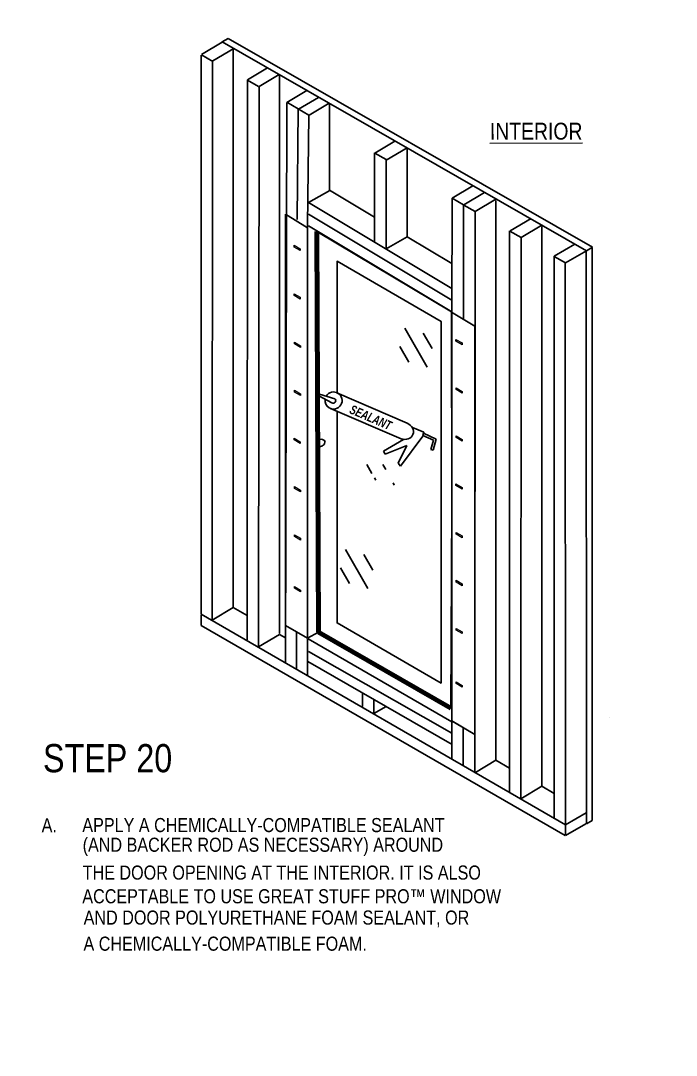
# Model space of a CAD drawing. Header units: inches. Extents: x -20.8 to 74.7, y -53.7 to 19.1.
# Drawn here: x 38.26 to 45.53, y -42.55 to -31.07 of the extents above; entities that cross this region are included whole.
import ezdxf

# ---------------------------------------------------------------- set-up
doc = ezdxf.new("R2010")
doc.units = ezdxf.units.IN
doc.header["$MEASUREMENT"] = 0
for name, color, linetype, lineweight in [('.ATI-DETAIL', 7, 'Continuous', 0), ('.ATI-TEXT', 7, 'Continuous', 0), ('G-ANNO-TTLB', 7, 'Continuous', 0), ('LOGOS', 7, 'Continuous', 0), ('TYVEK', 7, 'Continuous', 0), ('X-REF - TRACED', 7, 'Continuous', 0)]:
    doc.layers.add(name, color=color, linetype=linetype, lineweight=lineweight)

# ---------------------------------------------------------------- blocks, each defined once
blk = doc.blocks.new('Block_231')
at = {"layer": 'TYVEK', "color": 193, "lineweight": 25, "true_color": 0xa282bb}
for points in [[(41.764, -35.198), (41.764, -33.739), (42.919, -34.407), (42.919, -38.419), (41.764, -37.752), (41.764, -35.412)], [(41.764, -35.638)]]:
    blk.add_lwpolyline(points, dxfattribs=at)
blk = doc.blocks.new('Block_232')
at = {"layer": 'TYVEK', "color": 252, "lineweight": 70, "true_color": 0x838484}
blk.add_lwpolyline([(43.025, -38.696), (41.559, -37.853), (41.541, -33.41)], dxfattribs=at)
at = {"layer": 'TYVEK', "color": 193, "lineweight": 70, "true_color": 0xa282bb}
blk.add_lwpolyline([(43.085, -38.77)], dxfattribs=at)
blk = doc.blocks.new('Block_245')
at = {"layer": 'TYVEK', "color": 33, "lineweight": 25, "true_color": 0xcb9865}
for points in [[(44.53, -39.98)], [(44.297, -40.115)]]:
    blk.add_lwpolyline(points, dxfattribs=at)
blk = doc.blocks.new('Block_246')
at = {"layer": 'TYVEK', "color": 33, "lineweight": 25, "true_color": 0xcb9865}
for p, q in [((43.041, -33.038), (43.038, -34.301)), ((43.168, -33.114), (43.166, -34.377))]:
    blk.add_line(p, q, dxfattribs=at)
blk = doc.blocks.new('Block_247')
at = {"layer": 'TYVEK', "color": 33, "lineweight": 25, "true_color": 0xcb9865}
for p, q in [((41.334, -32.05), (41.321, -33.277)), ((41.451, -32.117), (41.438, -33.344))]:
    blk.add_line(p, q, dxfattribs=at)
blk = doc.blocks.new('Block_248')
at = {"layer": 'TYVEK', "color": 33, "lineweight": 25, "true_color": 0xcb9865}
for points in [[(41.449, -32.258)], [(41.446, -33.346)]]:
    blk.add_lwpolyline(points, dxfattribs=at)
blk = doc.blocks.new('Block_249')
at = {"layer": 'TYVEK', "color": 33, "lineweight": 25, "true_color": 0xcb9865}
for points in [[(40.893, -37.614)], [(40.768, -37.955)]]:
    blk.add_lwpolyline(points, dxfattribs=at)
blk = doc.blocks.new('Block_250')
at = {"layer": 'TYVEK', "color": 93, "lineweight": 70, "true_color": 0x6bbe46}
for points in [[(43.087, -34.304)], [(43.087, -38.77)]]:
    blk.add_lwpolyline(points, dxfattribs=at)
blk = doc.blocks.new('Block_251')
at = {"layer": 'TYVEK', "color": 33, "lineweight": 25, "true_color": 0xcb9865}
for points in [[(41.313, -35.963)], [(41.313, -37.851)]]:
    blk.add_lwpolyline(points, dxfattribs=at)
blk = doc.blocks.new('Block_594')
at = {"layer": 'TYVEK', "color": 33, "lineweight": 25, "true_color": 0xcb9865}
for p, q in [((44.174, -33.682), (44.401, -33.551)), ((44.298, -33.758), (44.531, -33.623))]:
    blk.add_line(p, q, dxfattribs=at)
blk = doc.blocks.new('Block_635')
at = {"layer": '.ATI-TEXT', "color": 18, "lineweight": 25, "true_color": 0x000000}
blk.add_line((44.788, -38.798), (44.788, -38.798), dxfattribs=at)
blk.add_line((44.788, -38.798), (44.788, -38.798), dxfattribs=at)
blk.add_line((44.788, -38.798), (44.788, -38.798), dxfattribs=at)
blk.add_line((44.788, -38.798), (44.788, -38.798), dxfattribs=at)
blk = doc.blocks.new('Block_774')
at = {"layer": 'LOGOS', "color": 250, "lineweight": 18, "true_color": 0x231f20}
for points in [[(43.083, -36.209), (43.152, -36.248), (43.152, -36.268), (43.083, -36.229)], [(43.085, -36.747), (43.153, -36.786), (43.153, -36.806), (43.085, -36.766)], [(43.085, -37.279), (43.153, -37.319), (43.153, -37.339), (43.085, -37.299)], [(43.085, -37.812), (43.153, -37.852), (43.153, -37.871), (43.085, -37.832)]]:
    blk.add_lwpolyline(points, close=True, dxfattribs=at)
blk = doc.blocks.new('Block_858')
at = {"layer": '.ATI-DETAIL', "color": 18, "lineweight": 25, "true_color": 0x000000}
for p, q in [((42.305, -36.051), (42.274, -35.994)), ((42.399, -36.222), (42.386, -36.199))]:
    blk.add_line(p, q, dxfattribs=at)
blk = doc.blocks.new('Block_859')
at = {"layer": '.ATI-DETAIL', "color": 18, "lineweight": 25, "true_color": 0x000000}
for p, q in [((42.152, -36.095), (42.094, -35.995)), ((42.194, -36.168), (42.18, -36.143))]:
    blk.add_line(p, q, dxfattribs=at)

msp = doc.modelspace()

# ---------------------------------------------------------------- hatches: boundary and pattern name
at = {"layer": 'G-ANNO-TTLB', "true_color": 0xb9529f, "transparency": 33554687}
h = msp.add_hatch(color=233, dxfattribs=at)
edge = h.paths.add_edge_path()
edge.add_spline(control_points=[(70.265, -53.749), (70.265, -53.749), (29.565, -53.749), (29.565, -53.749), (29.565, -53.749), (29.565, -19.613), (29.565, -19.613), (29.565, -19.613), (70.265, -19.613), (70.265, -19.613), (70.265, -19.613), (70.265, -53.749), (70.265, -53.749)], knot_values=[0, 0, 0, 0, 1, 1, 1, 2, 2, 2, 3, 3, 3, 4, 4, 4, 4], degree=3, periodic=0)
edge = h.paths.add_edge_path()
edge.add_spline(control_points=[(29.69, -19.738), (29.69, -19.738), (29.69, -53.624), (29.69, -53.624), (29.69, -53.624), (70.14, -53.624), (70.14, -53.624), (70.14, -53.624), (70.14, -19.738), (70.14, -19.738), (70.14, -19.738), (29.69, -19.738), (29.69, -19.738)], knot_values=[0, 0, 0, 0, 1, 1, 1, 2, 2, 2, 3, 3, 3, 4, 4, 4, 4], degree=3, periodic=0)
edge.add_line((29.69, -19.738), (29.69, -19.738))

# ---------------------------------------------------------------- linework, layer by layer
at = {"layer": '.ATI-DETAIL', "color": 251, "lineweight": 25, "true_color": 0x5c5c5c}
for p, q in [((42.765, -34.914), (42.515, -34.481)), ((42.82, -34.709), (42.72, -34.536)), ((42.56, -34.859), (42.46, -34.686)), ((42.107, -37.37), (41.857, -36.937)), ((42.162, -37.165), (42.062, -36.992)), ((41.902, -37.315), (41.802, -37.142))]:
    msp.add_line(p, q, dxfattribs=at)
at = {"layer": 'G-ANNO-TTLB'}
for points in [[(70.265, -53.749), (70.265, -53.749), (29.565, -53.749), (29.565, -53.749), (29.565, -53.749), (29.565, -19.613), (29.565, -19.613), (29.565, -19.613), (70.265, -19.613), (70.265, -19.613), (70.265, -19.613), (70.265, -53.749), (70.265, -53.749)], [(29.69, -19.738), (29.69, -19.738), (29.69, -53.624), (29.69, -53.624), (29.69, -53.624), (70.14, -53.624), (70.14, -53.624), (70.14, -53.624), (70.14, -19.738), (70.14, -19.738), (70.14, -19.738), (29.69, -19.738), (29.69, -19.738)]]:
    msp.add_open_spline(points, degree=3, knots=[0, 0, 0, 0, 1, 1, 1, 2, 2, 2, 3, 3, 3, 4, 4, 4, 4], dxfattribs=at)
at = {"layer": 'LOGOS', "color": 250, "lineweight": 18, "true_color": 0x231f20}
for points in [[(41.287, -33.562), (41.355, -33.602), (41.355, -33.621), (41.287, -33.582)], [(41.289, -34.1), (41.357, -34.139), (41.357, -34.159), (41.289, -34.119)], [(41.291, -34.637), (41.359, -34.677), (41.359, -34.696), (41.291, -34.657)], [(43.083, -34.606), (43.152, -34.645), (43.152, -34.665), (43.083, -34.626)], [(41.291, -35.17), (41.359, -35.209), (41.359, -35.229), (41.291, -35.19)], [(43.085, -35.144), (43.153, -35.183), (43.153, -35.203), (43.085, -35.163)], [(43.084, -35.676), (43.152, -35.716), (43.152, -35.735), (43.084, -35.696)], [(41.289, -35.703), (41.357, -35.742), (41.357, -35.762), (41.289, -35.722)], [(41.291, -36.24), (41.359, -36.28), (41.359, -36.299), (41.291, -36.26)], [(41.291, -36.773), (41.359, -36.812), (41.359, -36.832), (41.291, -36.793)], [(41.291, -37.348), (41.359, -37.387), (41.359, -37.407), (41.291, -37.367)], [(43.086, -38.405), (43.154, -38.445), (43.154, -38.464), (43.086, -38.425)]]:
    msp.add_lwpolyline(points, close=True, dxfattribs=at)
at = {"layer": 'TYVEK', "color": 33, "lineweight": 25, "true_color": 0xcb9865}
for p, q in [((40.26, -31.446), (40.491, -31.31)), ((40.256, -31.451), (40.256, -37.654)), ((40.26, -31.45), (40.385, -31.522)), ((40.388, -31.516), (40.618, -31.379)), ((40.614, -37.581), (40.614, -31.379)), ((40.384, -31.522), (40.381, -37.721)), ((40.771, -31.727), (40.994, -31.595)), ((40.901, -31.8), (41.123, -31.668)), ((41.126, -37.871), (41.126, -31.668)), ((40.773, -31.727), (40.768, -37.938)), ((40.77, -31.729), (40.895, -31.801)), ((40.901, -31.8), (40.893, -38.006)), ((41.208, -31.977), (41.431, -31.844)), ((41.206, -31.977), (41.193, -38.197)), ((41.208, -31.976), (41.333, -32.048)), ((41.336, -32.053), (41.558, -31.922)), ((41.454, -32.118), (41.676, -31.987)), ((41.679, -32.624), (41.679, -31.987)), ((41.326, -32.045), (41.451, -32.117)), ((42.182, -32.539), (42.406, -32.406)), ((42.31, -32.616), (42.541, -32.48)), ((42.181, -32.537), (42.18, -33.527)), ((42.184, -32.539), (42.309, -32.611)), ((42.541, -32.49), (42.541, -33.468)), ((41.679, -32.956), (41.679, -32.624)), ((42.309, -32.611), (42.308, -33.603)), ((43.041, -33.041), (43.272, -32.904)), ((41.449, -33.089), (41.683, -32.954)), ((42.18, -33.251), (41.68, -32.952)), ((43.042, -33.041), (43.167, -33.113)), ((43.17, -33.114), (43.4, -32.978)), ((43.296, -33.188), (43.526, -33.051)), ((43.038, -34.042), (41.449, -33.089)), ((43.172, -33.116), (43.297, -33.188)), ((43.524, -39.271), (43.524, -33.065)), ((43.038, -34.17), (41.449, -33.217)), ((43.296, -33.188), (43.291, -39.406)), ((43.685, -33.401), (43.916, -33.265)), ((43.038, -34.299), (41.449, -33.346)), ((43.677, -33.401), (43.677, -39.634)), ((43.807, -33.476), (44.037, -33.34)), ((44.036, -39.564), (44.036, -33.353)), ((42.308, -33.603), (42.541, -33.468)), ((43.038, -33.765), (42.541, -33.468)), ((43.682, -33.405), (43.807, -33.477)), ((43.805, -33.476), (43.802, -39.696)), ((44.53, -39.98), (44.528, -33.626)), ((44.172, -33.682), (44.172, -39.92)), ((44.174, -33.686), (44.299, -33.758)), ((44.295, -33.761), (44.297, -39.989)), ((40.614, -35.235), (40.614, -35.15)), ((40.381, -37.72), (40.614, -37.581)), ((40.256, -37.654), (44.297, -39.992)), ((40.257, -37.78), (40.257, -37.661)), ((40.257, -37.78), (44.295, -40.112)), ((40.893, -38.019), (41.126, -37.88)), ((41.191, -37.78), (41.438, -37.922)), ((41.313, -37.855), (41.313, -38.266)), ((41.438, -37.929), (41.438, -38.338)), ((43.038, -38.85), (41.443, -37.929)), ((43.038, -38.976), (41.446, -38.068)), ((43.041, -39.1), (41.441, -38.179)), ((42.045, -38.528), (42.045, -38.679)), ((42.173, -38.602), (42.173, -38.756)), ((42.173, -38.756), (42.308, -38.681)), ((43.038, -38.839), (43.291, -38.989)), ((43.038, -38.85), (43.038, -39.264)), ((43.163, -38.924), (43.163, -39.337)), ((43.299, -39.41), (43.524, -39.276)), ((43.802, -39.703), (44.036, -39.564)), ((44.299, -39.992), (44.528, -39.86)), ((44.297, -40.112), (44.524, -39.981)), ((44.297, -39.989), (44.297, -40.108))]:
    msp.add_line(p, q, dxfattribs=at)
at = {"layer": 'TYVEK', "color": 2, "lineweight": 25, "true_color": 0xf5eb12}
for p, q in [((40.556, -31.267), (40.489, -31.305)), ((40.489, -31.305), (44.531, -33.623)), ((44.531, -33.623), (44.598, -33.584)), ((40.613, -37.581), (40.767, -37.669)), ((41.126, -37.88), (41.193, -37.918)), ((43.526, -39.276), (43.679, -39.364)), ((44.036, -39.564), (44.172, -39.643)), ((44.53, -39.98), (44.594, -39.943))]:
    msp.add_line(p, q, dxfattribs=at)
at = {"layer": 'TYVEK', "color": 18, "lineweight": 25, "true_color": 0x000000}
for p, q in [((40.556, -31.267), (44.598, -33.584)), ((41.191, -33.217), (41.438, -33.367)), ((41.191, -33.217), (41.191, -37.78)), ((41.438, -33.346), (41.438, -37.922)), ((44.594, -33.587), (44.594, -39.943)), ((43.033, -34.304), (43.292, -34.461)), ((43.038, -34.299), (43.038, -38.839)), ((43.292, -34.461), (43.292, -38.989)), ((41.191, -37.78), (41.438, -37.922)), ((43.041, -38.841), (43.291, -38.989))]:
    msp.add_line(p, q, dxfattribs=at)
at = {"layer": 'TYVEK', "color": 165, "lineweight": 25, "true_color": 0x4c609a}
msp.add_line((41.438, -37.922), (41.559, -37.853), dxfattribs=at)
at = {"layer": 'TYVEK', "color": 33, "lineweight": 25, "true_color": 0xcb9865}
for points in [[(40.256, -31.44)], [(41.209, -31.824)], [(41.454, -31.961)], [(44.341, -33.558)], [(41.068, -37.831)], [(41.316, -37.852)], [(41.068, -38.415)]]:
    msp.add_lwpolyline(points, dxfattribs=at)
at = {"layer": 'TYVEK', "color": 18, "lineweight": 25, "true_color": 0x000000}
for points in [[(40.56, -31.406)], [(40.558, -37.955)]]:
    msp.add_lwpolyline(points, dxfattribs=at)
at = {"layer": 'TYVEK', "color": 252, "lineweight": 25, "true_color": 0x838484}
msp.add_lwpolyline([(43.033, -34.3), (41.541, -33.41), (41.559, -37.854), (43.025, -38.696), (43.036, -36.437)], close=True, dxfattribs=at)
at = {"layer": 'TYVEK', "color": 193, "lineweight": 25, "true_color": 0xa282bb}
msp.add_lwpolyline([(41.764, -33.739), (42.919, -34.407), (42.919, -38.419), (41.764, -37.752)], dxfattribs=at)
msp.add_open_spline([(41.632, -35.734), (41.616, -35.716), (41.593, -35.709), (41.571, -35.715)], degree=3, dxfattribs=at)
msp.add_open_spline([(41.571, -35.794), (41.585, -35.795), (41.599, -35.79), (41.611, -35.78), (41.624, -35.769), (41.632, -35.752), (41.632, -35.734)], degree=3, knots=[0, 0, 0, 0, 1, 1, 1, 2, 2, 2, 2], dxfattribs=at)
at = {"layer": 'X-REF - TRACED', "color": 240, "lineweight": 25, "true_color": 0xed2327}
for p, q in [((41.561, -35.231), (41.708, -35.309)), ((41.569, -35.213), (41.741, -35.267)), ((42.542, -35.537), (41.763, -35.198)), ((42.477, -35.709), (41.691, -35.373)), ((42.601, -35.582), (42.728, -35.635)), ((42.715, -35.679), (42.47, -36.014)), ((42.728, -35.635), (42.715, -35.679)), ((42.717, -35.671), (42.725, -35.648)), ((42.833, -35.725), (42.717, -35.671)), ((42.863, -35.713), (42.725, -35.648)), ((42.279, -35.845), (42.5, -35.717)), ((42.54, -35.785), (42.298, -35.879)), ((42.443, -35.978), (42.54, -35.785)), ((42.804, -35.828), (42.833, -35.725)), ((42.829, -35.834), (42.863, -35.713)), ((42.298, -35.879), (42.279, -35.845)), ((42.804, -35.828), (42.829, -35.834)), ((42.47, -36.014), (42.443, -35.978))]:
    msp.add_line(p, q, dxfattribs=at)
for points, knots in [([(41.632, -35.269), (41.625, -35.308), (41.643, -35.346), (41.677, -35.366), (41.722, -35.393), (41.78, -35.378), (41.807, -35.333), (41.834, -35.288), (41.819, -35.23), (41.774, -35.203), (41.729, -35.176), (41.67, -35.191), (41.644, -35.236)], [0, 0, 0, 0, 1, 1, 1, 2, 2, 2, 3, 3, 3, 4, 4, 4, 4]), ([(41.708, -35.309), (41.718, -35.317), (41.734, -35.315), (41.743, -35.303), (41.752, -35.292), (41.751, -35.276), (41.741, -35.267)], [0, 0, 0, 0, 1, 1, 1, 2, 2, 2, 2]), ([(42.477, -35.709), (42.53, -35.729), (42.588, -35.707), (42.606, -35.66), (42.624, -35.612), (42.595, -35.558), (42.542, -35.537)], [0, 0, 0, 0, 1, 1, 1, 2, 2, 2, 2])]:
    msp.add_open_spline(points, degree=3, knots=knots, dxfattribs=at)

# ---------------------------------------------------------------- block references
at = {"layer": '.ATI-DETAIL'}
for name in ['Block_859', 'Block_858']:
    msp.add_blockref(name, (0, 0), dxfattribs=at)
at = {"layer": '.ATI-TEXT'}
msp.add_blockref('Block_635', (0, 0), dxfattribs=at)
at = {"layer": 'LOGOS'}
msp.add_blockref('Block_774', (0, 0), dxfattribs=at)
at = {"layer": 'TYVEK'}
for name in ['Block_247', 'Block_248', 'Block_246', 'Block_232', 'Block_594', 'Block_231', 'Block_250', 'Block_251', 'Block_249', 'Block_245']:
    msp.add_blockref(name, (0, 0), dxfattribs=at)

# ---------------------------------------------------------------- texts
at = {"layer": '.ATI-TEXT', "insert": (43.46, -32.394), "char_height": 0.2, "attachment_point": 7, "rotation": 0.1123}
msp.add_mtext('\\L\\C18;\\c0;\\FArial Narrow|b0|i0|c1;\\H0.187555;\\W0.999992;INTERIOR\\l', dxfattribs=at)
at = {"layer": '.ATI-TEXT', "char_height": 0.2, "attachment_point": 7}
for s, insert in [('\\C18;\\c0;\\FArial Narrow|b0|i0|c1;\\H0.312594;\\W1.000000;STEP 20', (38.503, -39.413)), ('\\C18;\\c0;\\FArial Narrow|b0|i0|c1;\\H0.156297;\\W1.000000;A.', (38.488, -40.075)), ('\\C18;\\c0;\\FArial Narrow|b0|i0|c1;\\H0.156297;\\W1.000000;APPLY A CHEMICALLY-COMPATIBLE SEALANT ', (38.939, -40.075)), ('\\C18;\\c0;\\FArial Narrow|b0|i0|c1;\\H0.156297;\\W1.000000;(AND BACKER ROD AS NECESSARY) AROUND ', (38.943, -40.338)), ('\\C18;\\c0;\\FArial Narrow|b0|i0|c1;\\H0.156297;\\W1.000000;THE DOOR OPENING AT THE INTERIOR. IT IS ALSO  ', (38.943, -40.602)), ('\\C18;\\c0;\\FArial Narrow|b0|i0|c1;\\H0.156297;\\W1.000000;ACCEPTABLE TO USE GREAT STUFF PRO™ WINDOW ', (38.939, -40.865)), ('\\C18;\\c0;\\FArial Narrow|b0|i0|c1;\\H0.156297;\\W1.000000;AND DOOR POLYURETHANE FOAM SEALANT, OR ', (38.954, -41.128)), ('\\C18;\\c0;\\FArial Narrow|b0|i0|c1;\\H0.156297;\\W1.000000;A CHEMICALLY-COMPATIBLE FOAM.', (38.952, -41.391))]:
    msp.add_mtext(s, dxfattribs=dict(at, insert=insert))
at = {"layer": 'TYVEK', "insert": (41.893, -35.423), "char_height": 0.2, "attachment_point": 7, "rotation": 336.714}
msp.add_mtext('\\C252;\\c8684675;\\FArial Narrow Bold Italic|b1|i1|c1;\\H0.100814;\\W0.894307;SEALANT', dxfattribs=at)

doc.saveas('drawing.dxf')
